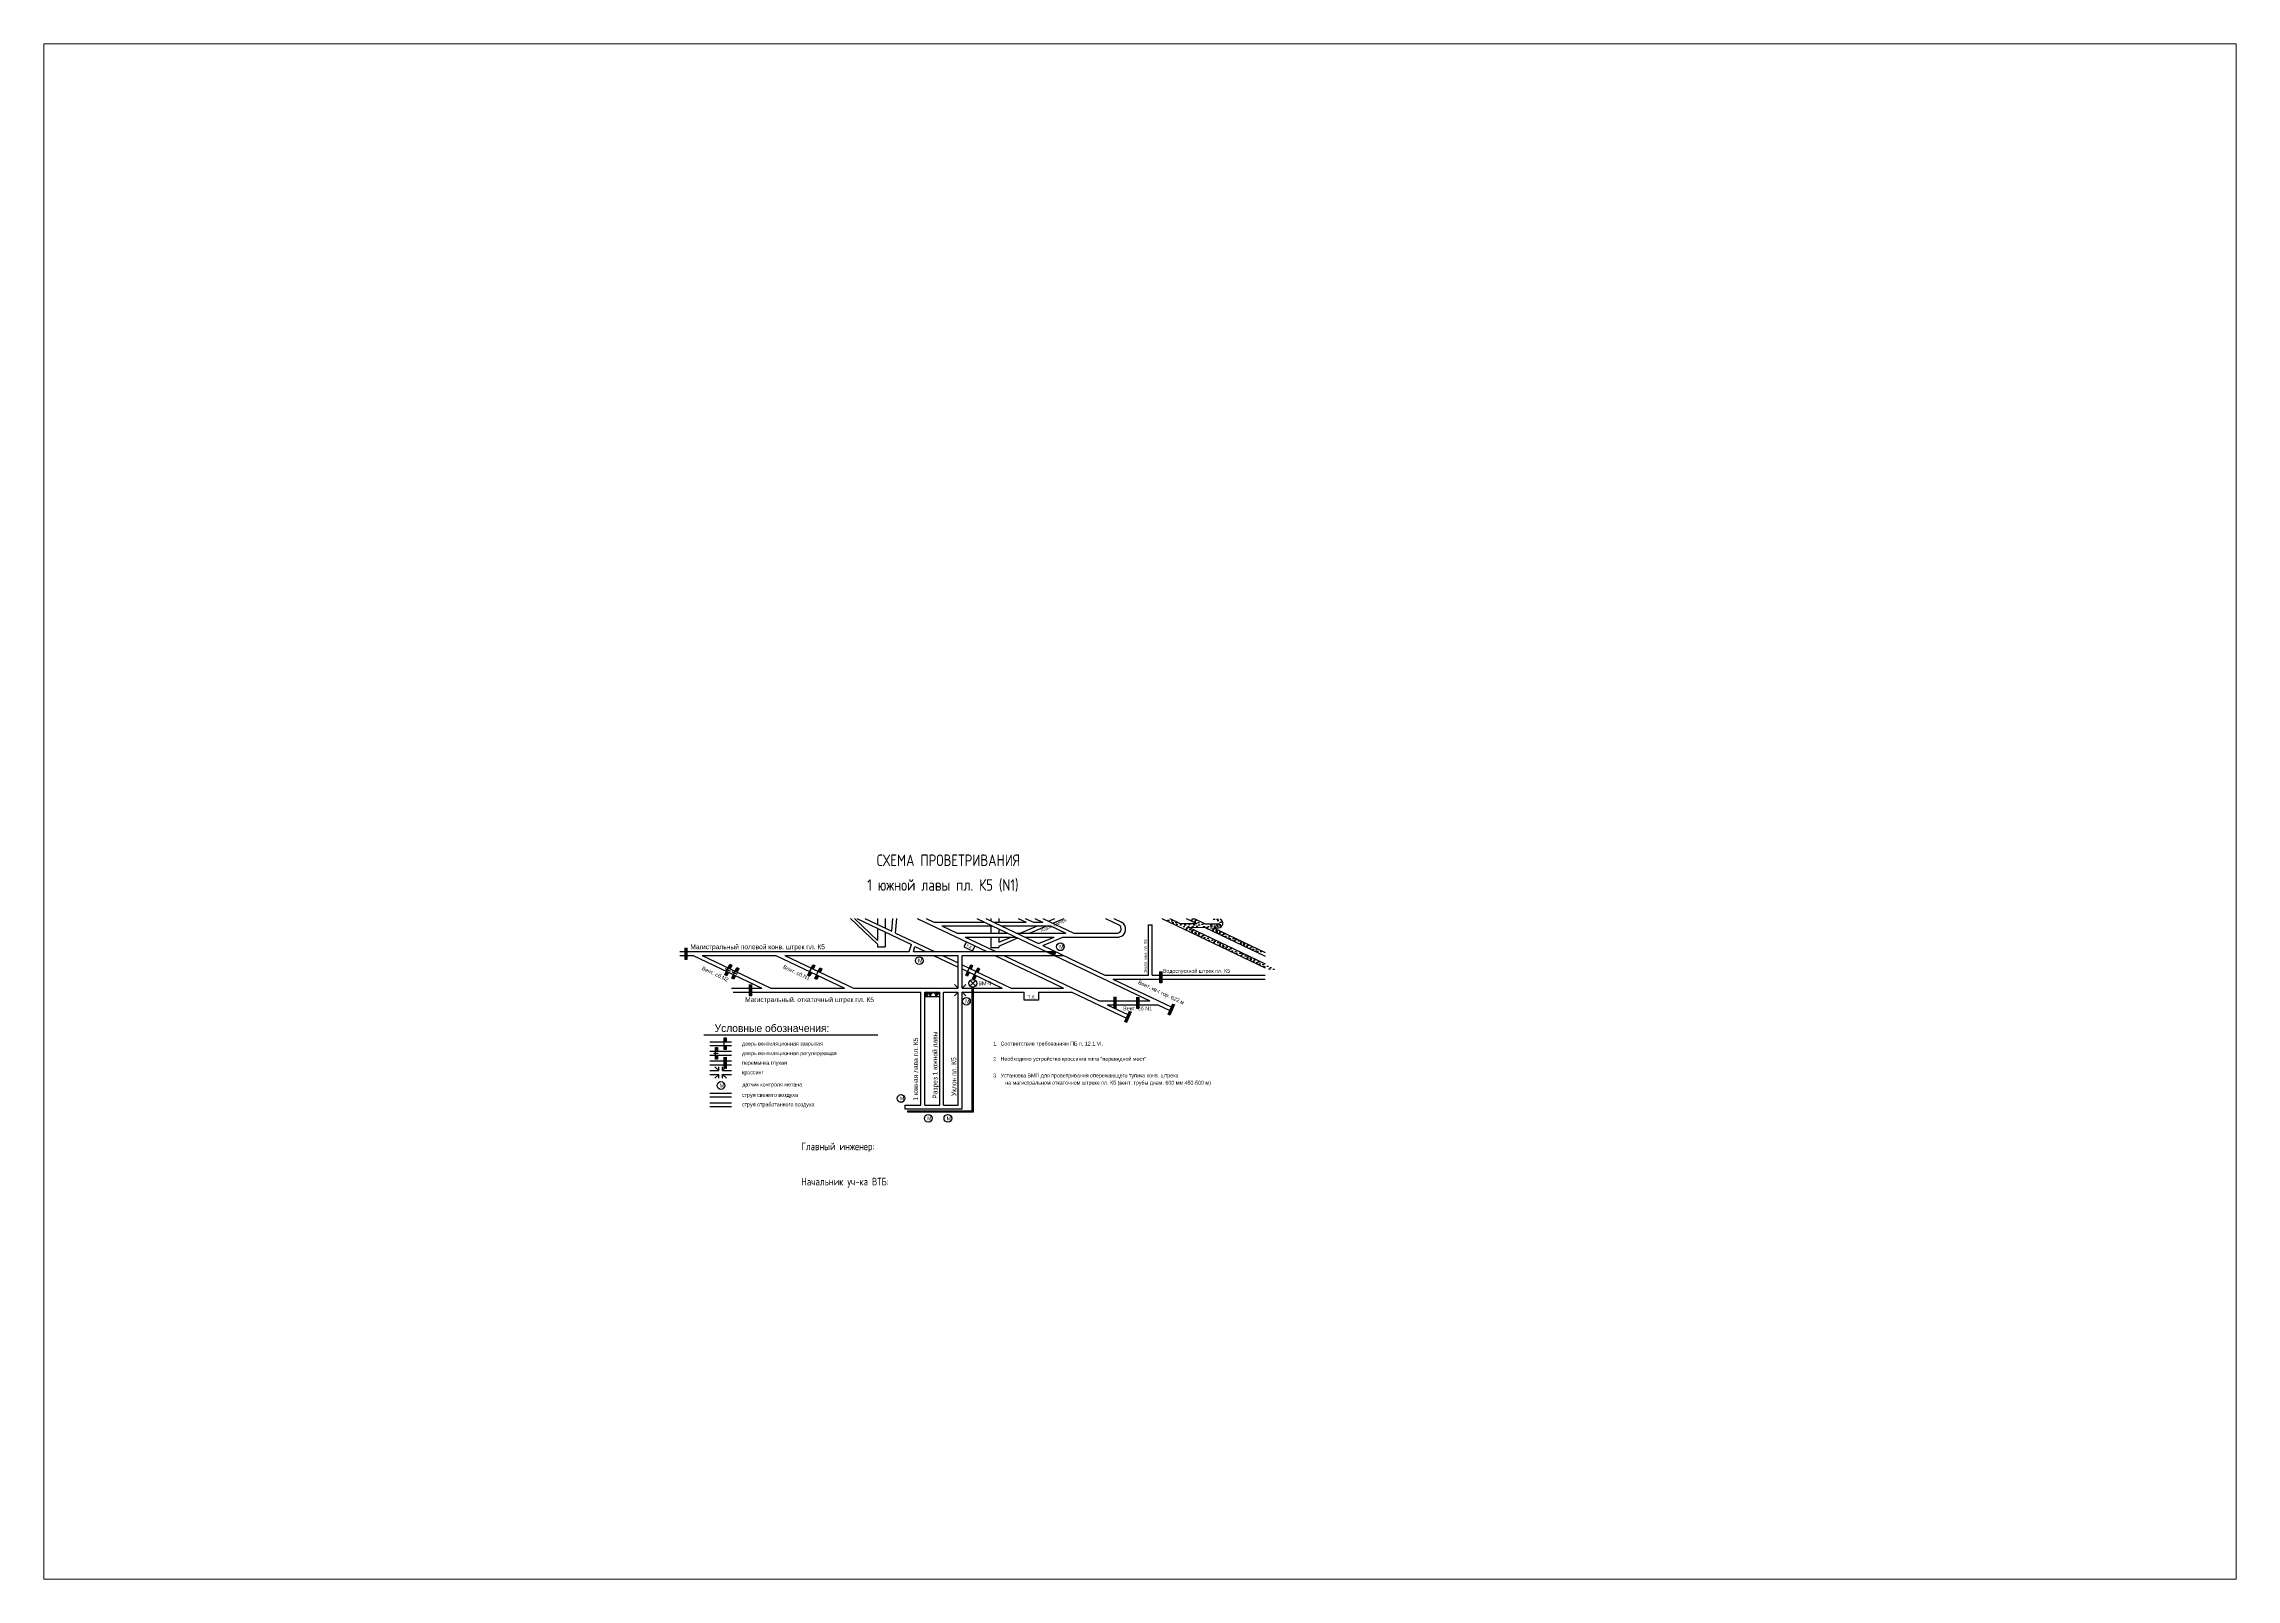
# Paper-space layout 'Layout2' of a CAD drawing. Header units: millimetres. Extents: x 29 to 262, y 20 to 183.
# The model-space entities are those that its viewports show. They can reach past a viewport. Long polylines and large blocks are cut down to what shows.
import ezdxf

# ---------------------------------------------------------------- set-up
doc = ezdxf.new("R2010")
doc.units = ezdxf.units.MM
doc.styles.add('ESKD', font='Eskdwin')

msp = doc.modelspace()

# ---------------------------------------------------------------- hatches: boundary and pattern name
h = msp.add_hatch(color=256)
h.paths.add_polyline_path([(-750.9, -200.6), (-750.9, -196.5), (-751, -196.5), (-751, -200.5), (-753, -200.5), (-753, -196.5), (-753.1, -196.5), (-753.1, -200.6)])
h.paths.add_polyline_path([(-751, -196.5), (-750.9, -196.5), (-750.9, -188.4), (-753.1, -188.4), (-753.1, -196.5), (-753, -196.5), (-753, -188.5), (-751, -188.5)])
h = msp.add_hatch(color=3)
h.paths.add_polyline_path([(-753, -200.5), (-751, -200.5), (-751, -196.5), (-753, -196.5)])
h.paths.add_polyline_path([(-751, -192.5), (-753, -192.5), (-753, -196.5), (-751, -196.5)])
h.paths.add_polyline_path([(-751, -192.5), (-751, -188.5), (-753, -188.5), (-753, -192.5)])
for points in [[(-367.6, -192.3), (-376.8, -192.3), (-368.5, -196.3)], [(-701.7, -214.5), (-701.7, -214.3), (-704, -213.3), (-704, -213.4)], [(-721.7, -298.1), (-722.8, -298.1), (-722.8, -298.3), (-721.7, -298.3)], [(-722.8, -298.1), (-722.8, -298.3), (-721.3, -298.3), (-721.3, -298.1)], [(-719, -298.1), (-721.6, -298.1), (-721.6, -298.3), (-719, -298.3)]]:
    msp.add_hatch(color=256).paths.add_polyline_path(points)
h = msp.add_hatch(color=256)
h.paths.add_polyline_path([(-706.1, -210.1), (-704.3, -206.4), (-706.3, -205.5), (-708.1, -209.2), (-708, -209.2), (-706.3, -205.6), (-704.5, -206.5), (-706.2, -210.1)])
h.paths.add_polyline_path([(-709.7, -212.8), (-708, -209.2), (-708.1, -209.2), (-709.8, -212.8)])
h.paths.add_polyline_path([(-709.6, -217.5), (-707.8, -213.8), (-707.9, -213.7), (-709.6, -217.3), (-711.4, -216.5), (-709.7, -212.8), (-709.8, -212.8), (-711.6, -216.5)])
h = msp.add_hatch(color=3)
h.paths.add_polyline_path([(-704.5, -206.5), (-706.3, -205.6), (-708, -209.2), (-706.2, -210.1)])
h.paths.add_polyline_path([(-711.4, -216.5), (-709.6, -217.3), (-707.9, -213.7), (-709.7, -212.8)])
h = msp.add_hatch(color=256)
h.paths.add_polyline_path([(-709.1, -211.2), (-709, -211), (-710.9, -210.1), (-711, -210.3)])
h.paths.add_polyline_path([(-706, -212.6), (-705.9, -212.5), (-708.9, -211.1), (-709, -211.2)])
h = msp.add_hatch(color=256)
h.paths.add_polyline_path([(-698.9, -213.6), (-697.1, -209.9), (-699.1, -208.9), (-700.9, -212.6), (-700.8, -212.7), (-699.1, -209.1), (-697.3, -209.9), (-699, -213.5)])
h.paths.add_polyline_path([(-702.5, -216.3), (-700.8, -212.7), (-700.9, -212.6), (-702.6, -216.2)])
h.paths.add_polyline_path([(-702.4, -220.9), (-700.6, -217.2), (-700.7, -217.2), (-702.4, -220.8), (-704.2, -219.9), (-702.5, -216.3), (-702.6, -216.2), (-704.4, -219.9)])
h = msp.add_hatch(color=3)
h.paths.add_polyline_path([(-697.3, -209.9), (-699.1, -209.1), (-700.8, -212.7), (-699, -213.5)])
h.paths.add_polyline_path([(-704.2, -219.9), (-702.4, -220.8), (-700.7, -217.2), (-702.5, -216.3)])
h = msp.add_hatch(color=256)
h.paths.add_polyline_path([(-702.1, -214.3), (-702, -214.2), (-704, -213.3), (-704, -213.4)])
h.paths.add_polyline_path([(-699, -215.7), (-699, -215.6), (-701.9, -214.2), (-702, -214.4)])
h = msp.add_hatch(color=256)
h.paths.add_polyline_path([(-683.9, -238.6), (-683.9, -234.5), (-684, -234.5), (-684, -238.5), (-686, -238.5), (-686, -234.5), (-686.1, -234.5), (-686.1, -238.6)])
h.paths.add_polyline_path([(-684, -234.5), (-683.9, -234.5), (-683.9, -226.4), (-686.1, -226.4), (-686.1, -234.5), (-686, -234.5), (-686, -226.5), (-684, -226.5)])
h = msp.add_hatch(color=3)
h.paths.add_polyline_path([(-686, -238.5), (-684, -238.5), (-684, -234.5), (-686, -234.5)])
h.paths.add_polyline_path([(-684, -230.5), (-686, -230.5), (-686, -234.5), (-684, -234.5)])
h.paths.add_polyline_path([(-684, -230.5), (-684, -226.5), (-686, -226.5), (-686, -230.5)])
h = msp.add_hatch(color=256)
h.paths.add_polyline_path([(-619.6, -210.5), (-617.9, -206.8), (-619.9, -205.9), (-621.6, -209.6), (-621.5, -209.6), (-619.8, -206), (-618, -206.9), (-619.7, -210.5)])
h.paths.add_polyline_path([(-623.3, -213.2), (-621.5, -209.6), (-621.6, -209.6), (-623.3, -213.2)])
h.paths.add_polyline_path([(-623.1, -217.8), (-621.4, -214.1), (-621.4, -214.1), (-623.2, -217.7), (-625, -216.8), (-623.3, -213.2), (-623.3, -213.2), (-625.1, -216.9)])
h = msp.add_hatch(color=3)
h.paths.add_polyline_path([(-618, -206.9), (-619.8, -206), (-621.5, -209.6), (-619.7, -210.5)])
h.paths.add_polyline_path([(-625, -216.8), (-623.2, -217.7), (-621.4, -214.1), (-623.3, -213.2)])
h = msp.add_hatch(color=256)
h.paths.add_polyline_path([(-612.4, -214), (-610.6, -210.3), (-612.6, -209.3), (-614.4, -213), (-614.3, -213.1), (-612.6, -209.4), (-610.8, -210.3), (-612.5, -213.9)])
h.paths.add_polyline_path([(-616, -216.7), (-614.3, -213.1), (-614.4, -213), (-616.1, -216.6)])
h.paths.add_polyline_path([(-615.9, -221.3), (-614.1, -217.6), (-614.2, -217.5), (-615.9, -221.1), (-617.8, -220.3), (-616, -216.7), (-616.1, -216.6), (-617.9, -220.3)])
h = msp.add_hatch(color=3)
h.paths.add_polyline_path([(-610.8, -210.3), (-612.6, -209.4), (-614.3, -213.1), (-612.5, -213.9)])
h.paths.add_polyline_path([(-617.8, -220.3), (-615.9, -221.1), (-614.2, -217.5), (-616, -216.7)])
h = msp.add_hatch(color=256)
h.paths.add_polyline_path([(-455.4, -210.5), (-453.7, -206.8), (-455.6, -205.9), (-457.4, -209.6), (-457.3, -209.6), (-455.6, -206), (-453.8, -206.9), (-455.5, -210.5)])
h.paths.add_polyline_path([(-459, -213.2), (-457.3, -209.6), (-457.4, -209.6), (-459.1, -213.2)])
h.paths.add_polyline_path([(-458.9, -217.8), (-457.2, -214.1), (-457.2, -214.1), (-459, -217.7), (-460.8, -216.8), (-459, -213.2), (-459.1, -213.2), (-460.9, -216.9)])
h = msp.add_hatch(color=3)
h.paths.add_polyline_path([(-453.8, -206.9), (-455.6, -206), (-457.3, -209.6), (-455.5, -210.5)])
h.paths.add_polyline_path([(-460.8, -216.8), (-459, -217.7), (-457.2, -214.1), (-459, -213.2)])
h = msp.add_hatch(color=256)
h.paths.add_polyline_path([(-448.2, -214), (-446.4, -210.3), (-448.4, -209.3), (-450.2, -213), (-450.1, -213.1), (-448.4, -209.4), (-446.6, -210.3), (-448.3, -213.9)])
h.paths.add_polyline_path([(-451.8, -216.7), (-450.1, -213.1), (-450.2, -213), (-451.9, -216.6)])
h.paths.add_polyline_path([(-451.7, -221.3), (-449.9, -217.6), (-450, -217.5), (-451.7, -221.1), (-453.5, -220.3), (-451.8, -216.7), (-451.9, -216.6), (-453.7, -220.3)])
h = msp.add_hatch(color=3)
h.paths.add_polyline_path([(-446.6, -210.3), (-448.4, -209.4), (-450.1, -213.1), (-448.3, -213.9)])
h.paths.add_polyline_path([(-453.5, -220.3), (-451.7, -221.1), (-450, -217.5), (-451.8, -216.7)])
h = msp.add_hatch(color=256)
h.paths.add_polyline_path([(-256.8, -225), (-256.8, -220.9), (-256.9, -220.9), (-256.9, -224.9), (-258.9, -224.9), (-258.9, -220.9), (-259, -220.9), (-259, -225)])
h.paths.add_polyline_path([(-256.9, -220.9), (-256.8, -220.9), (-256.8, -212.8), (-259, -212.8), (-259, -220.9), (-258.9, -220.9), (-258.9, -212.9), (-256.9, -212.9)])
h = msp.add_hatch(color=3)
h.paths.add_polyline_path([(-258.9, -224.9), (-256.9, -224.9), (-256.9, -220.9), (-258.9, -220.9)])
h.paths.add_polyline_path([(-256.9, -216.9), (-258.9, -216.9), (-258.9, -220.9), (-256.9, -220.9)])
h.paths.add_polyline_path([(-256.9, -216.9), (-256.9, -212.9), (-258.9, -212.9), (-258.9, -216.9)])
h = msp.add_hatch()
h.set_pattern_fill('GRAVEL', color=256, scale=0.4, style=0)
h.set_pattern_definition([(228.0128, (7.3152, 10.16), (-81.2800691, -91.4401124), [1.36688, -135.322]), (184.9697, (6.4008, 9.144), (121.92019722, 10.1599283), [2.34562, -232.216]), (132.5104, (4.064, 8.9408), (101.5999261, -111.7601092), [1.65393, -163.7388]), (267.2737, (0.1016, 6.4008), (10.1599559, 203.1999346), [2.13602, -211.4656]), (292.8337, (0, 4.2672), (-50.80014422, 121.9200693), [2.09454, -207.3592]), (357.2737, (0.8128, 2.3368), (-203.1999346, 10.1599559), [2.13602, -211.4656]), (37.6942, (2.9464, 2.2352), (-132.08008344, -101.59990943), [2.82478, -279.6524]), (72.2553, (5.1816, 3.9624), (71.12014226, 223.52006482), [2.66688, -264.0212]), (121.4296, (5.9944, 6.5024), (-81.28002094, 132.07984464), [2.14325, -212.182]), (175.2364, (4.8768, 8.3312), (111.7599122, -10.1599047), [2.44685, -119.8956]), (222.3974, (2.4384, 8.5344), (-121.92000367, -111.7598546), [3.16431, -313.2672]), (138.8141, (10.16, 6.2992), (-71.1199547, 60.9599062), [1.08002, -106.9224]), (171.4692, (9.3472, 7.0104), (132.0797984, -20.3200512), [2.05473, -203.4184]), (225, (7.315, 7.315), (-2e-15, -10.15999), [1.43684, -12.93156]), (203.1986, (6.604, 8.5344), (50.8001713, 20.320089), [0.77376, -76.6024]), (291.8014, (5.8928, 8.2296), (-10.160007, 30.4800196), [1.09426, -53.6192]), (30.9638, (6.2992, 7.2136), (30.479968, 20.320016), [1.77728, -57.4652]), (161.5651, (7.8232, 8.128), (20.32001, -10.159985), [1.28515, -30.8436]), (16.3895, (0, 8.2296), (101.60005606, 30.4799366), [1.80035, -178.2352]), (70.3462, (1.7272, 8.7376), (-40.63988675, -111.75984195), [1.5104, -149.5288]), (293.1986, (7.8232, 10.16), (-20.320089, 50.8001713), [1.54752, -75.8288]), (343.6105, (8.4328, 8.7376), (-101.60005606, 30.4799366), [1.80035, -178.2352]), (339.444, (0, 1.9304), (-50.800063, 20.3199753), [1.73614, -85.0708]), (294.7751, (1.6256, 1.3208), (-50.7998816, 111.7599481), [1.45469, -144.0144]), (66.8014, (7.9248, 0), (20.320089, 50.8001713), [1.54752, -75.8288]), (17.354, (8.5344, 1.4224), (-132.0800071, -40.6399387), [1.70313, -168.6096]), (69.444, (2.9464, 0), (-20.3199753, -50.800063), [0.86807, -85.9392]), (101.3099, (7.3152, 0), (-10.15995, 40.63987), [0.51806, -51.288]), (165.9638, (7.2136, 0.508), (30.480021, -10.159982), [2.09454, -39.7962]), (186.009, (5.1816, 1.016), (101.5998502, 10.15997627), [1.94107, -192.1656]), (303.6901, (6.2992, 6.2992), (-10.160003, 20.31998), [1.4653, -35.16712]), (353.1572, (7.112, 5.08), (172.72007143, -20.320091), [2.55823, -253.264]), (60.9454, (9.652, 4.7752), (-40.6399055, -71.1198304), [1.04603, -103.5576]), (90, (10.16, 5.69), (-10.16, 10.16), [0.6096, -9.5504]), (120.2564, (4.9784, 1.3208), (40.6399139, -71.1199641), [1.41147, -139.7356]), (48.0128, (4.2672, 2.54), (81.2800691, 91.4401124), [2.73377, -133.9552]), (0, (6.096, 4.572), (10.16, 10.16), [2.6416, -7.5184]), (325.3048, (8.7376, 4.572), (-101.599824, 71.12000676), [1.60644, -159.0372]), (254.0546, (10.0584, 3.6576), (-10.160026, -40.6400968), [1.47932, -72.4868]), (207.646, (9.652, 2.2352), (-193.0399322, -101.6000639), [2.40858, -238.45]), (175.4261, (7.5184, 1.1176), (-132.08003042, 10.15995084), [2.54812, -252.2632]), (175.4261, (7.5184, 1.1176), (-132.08003042, 10.15995084), [2.54812, -252.2632])])
h.paths.add_polyline_path([(-487.9, -234.4), (-503.6, -234.4), (-503.6, -239.1), (-487.9, -239.1)])
h = msp.add_hatch(color=256)
h.paths.add_polyline_path([(-304.4, -251.6), (-304.4, -247.5), (-304.5, -247.5), (-304.5, -251.5), (-306.5, -251.5), (-306.5, -247.5), (-306.6, -247.5), (-306.6, -251.6)])
h.paths.add_polyline_path([(-304.5, -247.5), (-304.4, -247.5), (-304.4, -239.4), (-306.6, -239.4), (-306.6, -247.5), (-306.5, -247.5), (-306.5, -239.5), (-304.5, -239.5)])
h = msp.add_hatch(color=3)
h.paths.add_polyline_path([(-306.5, -251.5), (-304.5, -251.5), (-304.5, -247.5), (-306.5, -247.5)])
h.paths.add_polyline_path([(-304.5, -243.5), (-306.5, -243.5), (-306.5, -247.5), (-304.5, -247.5)])
h.paths.add_polyline_path([(-304.5, -243.5), (-304.5, -239.5), (-306.5, -239.5), (-306.5, -243.5)])
h = msp.add_hatch(color=256)
h.paths.add_polyline_path([(-280.7, -251.7), (-280.7, -247.6), (-280.8, -247.6), (-280.8, -251.6), (-282.8, -251.6), (-282.8, -247.6), (-282.9, -247.6), (-282.9, -251.7)])
h.paths.add_polyline_path([(-280.8, -247.6), (-280.7, -247.6), (-280.7, -239.5), (-282.9, -239.5), (-282.9, -247.6), (-282.8, -247.6), (-282.8, -239.6), (-280.8, -239.6)])
h = msp.add_hatch(color=3)
h.paths.add_polyline_path([(-282.8, -251.6), (-280.8, -251.6), (-280.8, -247.6), (-282.8, -247.6)])
h.paths.add_polyline_path([(-280.8, -243.6), (-282.8, -243.6), (-282.8, -247.6), (-280.8, -247.6)])
h.paths.add_polyline_path([(-280.8, -243.6), (-280.8, -239.6), (-282.8, -239.6), (-282.8, -243.6)])
h = msp.add_hatch(color=256)
h.paths.add_polyline_path([(-248.4, -258.4), (-246.7, -254.7), (-246.8, -254.6), (-248.4, -258.3), (-250.2, -257.5), (-248.6, -253.8), (-248.7, -253.8), (-250.4, -257.5)])
h.paths.add_polyline_path([(-246.8, -254.6), (-246.7, -254.7), (-243.4, -247.3), (-245.4, -246.4), (-248.7, -253.8), (-248.6, -253.8), (-245.4, -246.5), (-243.5, -247.3)])
h = msp.add_hatch(color=3)
h.paths.add_polyline_path([(-250.2, -257.5), (-248.4, -258.3), (-246.8, -254.6), (-248.6, -253.8)])
h.paths.add_polyline_path([(-245.2, -251), (-247, -250.2), (-248.6, -253.8), (-246.8, -254.6)])
h.paths.add_polyline_path([(-245.2, -251), (-243.5, -247.3), (-245.4, -246.5), (-247, -250.2)])
h = msp.add_hatch(color=256)
h.paths.add_polyline_path([(-293.4, -266.1), (-291.8, -262.4), (-291.8, -262.4), (-293.5, -266), (-295.3, -265.2), (-293.7, -261.5), (-293.8, -261.5), (-295.4, -265.3)])
h.paths.add_polyline_path([(-291.8, -262.4), (-291.8, -262.4), (-288.5, -255), (-290.5, -254.1), (-293.8, -261.5), (-293.7, -261.5), (-290.4, -254.2), (-288.6, -255.1)])
h = msp.add_hatch(color=3)
h.paths.add_polyline_path([(-295.3, -265.2), (-293.5, -266), (-291.8, -262.4), (-293.7, -261.5)])
h.paths.add_polyline_path([(-290.2, -258.7), (-292, -257.9), (-293.7, -261.5), (-291.8, -262.4)])
h.paths.add_polyline_path([(-290.2, -258.7), (-288.6, -255.1), (-290.4, -254.2), (-292, -257.9)])
h = msp.add_hatch(color=256)
h.paths.add_polyline_path([(-719.1, -296.1), (-719.1, -292), (-721.3, -292), (-721.3, -296.1), (-721.2, -296.1), (-721.2, -292.1), (-719.2, -292.1), (-719.2, -296.1)])
h.paths.add_polyline_path([(-721.2, -300.1), (-721.2, -296.1), (-721.3, -296.1), (-721.3, -300.1)])
h.paths.add_polyline_path([(-719.1, -304.2), (-719.1, -300.1), (-719.2, -300.1), (-719.2, -304.1), (-721.2, -304.1), (-721.2, -300.1), (-721.3, -300.1), (-721.3, -304.2)])
h = msp.add_hatch(color=3)
h.paths.add_polyline_path([(-719.2, -292.1), (-721.2, -292.1), (-721.2, -296.1), (-719.2, -296.1)])
h.paths.add_polyline_path([(-721.2, -304.1), (-719.2, -304.1), (-719.2, -300.1), (-721.2, -300.1)])
h = msp.add_hatch(color=256)
h.paths.add_polyline_path([(-710.1, -286.1), (-710.1, -282), (-712.3, -282), (-712.3, -286.1), (-712.2, -286.1), (-712.2, -282.1), (-710.2, -282.1), (-710.2, -286.1)])
h.paths.add_polyline_path([(-712.2, -290.1), (-712.2, -286.1), (-712.3, -286.1), (-712.3, -290.1)])
h.paths.add_polyline_path([(-710.1, -294.2), (-710.1, -290.1), (-710.2, -290.1), (-710.2, -294.1), (-712.2, -294.1), (-712.2, -290.1), (-712.3, -290.1), (-712.3, -294.2)])
h = msp.add_hatch(color=3)
h.paths.add_polyline_path([(-710.2, -282.1), (-712.2, -282.1), (-712.2, -286.1), (-710.2, -286.1)])
h.paths.add_polyline_path([(-712.2, -294.1), (-710.2, -294.1), (-710.2, -290.1), (-712.2, -290.1)])
h = msp.add_hatch(color=256)
h.paths.add_polyline_path([(-710.1, -314.2), (-710.1, -310.1), (-710.2, -310.1), (-710.2, -314.1), (-712.2, -314.1), (-712.2, -310.1), (-712.3, -310.1), (-712.3, -314.2)])
h.paths.add_polyline_path([(-710.2, -310.1), (-710.1, -310.1), (-710.1, -302), (-712.3, -302), (-712.3, -310.1), (-712.2, -310.1), (-712.2, -302.1), (-710.2, -302.1)])
h = msp.add_hatch(color=3)
h.paths.add_polyline_path([(-712.2, -314.1), (-710.2, -314.1), (-710.2, -310.1), (-712.2, -310.1)])
h.paths.add_polyline_path([(-710.2, -306.1), (-712.2, -306.1), (-712.2, -310.1), (-710.2, -310.1)])
h.paths.add_polyline_path([(-710.2, -306.1), (-710.2, -302.1), (-712.2, -302.1), (-712.2, -306.1)])

# ---------------------------------------------------------------- linework, layer by layer
for p, q in [((-552.6, -184.7), (-580.8, -157.7)), ((-552.6, -180.9), (-576.8, -157.7)), ((-574.2, -157.7), (-517.2, -184.9)), ((-565.8, -157.7), (-537.8, -171.1)), ((-552.6, -157.7), (-552.6, -164.1)), ((-552.6, -157.7), (-552.6, -164.1)), ((-544.6, -157.7), (-544.6, -167.9)), ((-537.8, -171.1), (-536.7, -157.7)), ((-533.9, -173), (-532.7, -157.7)), ((-511.3, -157.7), (-438.8, -192.3)), ((-502, -157.7), (-499.2, -159.1)), ((-499.2, -159.1), (-493.6, -161.7)), ((-449.3, -157.7), (-433.2, -165.4)), ((-440, -157.7), (-423.9, -165.4)), ((-434.6, -157.7), (-434.6, -160.3)), ((-426.6, -157.7), (-426.6, -161.7)), ((-406.4, -157.7), (-397.9, -161.7)), ((-398.9, -157.7), (-390.5, -161.7)), ((-388.9, -157.7), (-386.1, -159.1)), ((-386.1, -159.1), (-380.5, -161.7)), ((-380.5, -157.7), (-348.3, -173.1)), ((-374.6, -160.5), (-368, -157.7)), ((-370.1, -162.7), (-358.4, -157.7)), ((-315.3, -157.7), (-300.8, -164.7)), ((-306.9, -157.7), (-298.7, -161.7)), ((-256.8, -157.7), (-149.1, -209.1)), ((-250.8, -159.4), (-248.9, -159.4)), ((-248.4, -157.7), (-237.6, -162.9)), ((-231.6, -157.7), (-220.3, -163.1)), ((-226.8, -159.4), (-224.9, -159.4)), ((-225.4, -158.3), (-223.5, -158.3)), ((-223.2, -157.7), (-211.6, -163.3)), ((-222.6, -159.4), (-220.7, -159.4)), ((-203.2, -158.4), (-201.3, -158.4)), ((-199.8, -158.6), (-197.8, -158.6)), ((-552.6, -168.1), (-552.6, -180.9)), ((-544.6, -171.9), (-544.6, -187.3)), ((-533.9, -173), (-493.4, -192.3)), ((-493.6, -161.7), (-460.9, -161.7)), ((-485.9, -165.4), (-439.3, -165.4)), ((-485.9, -165.4), (-469.9, -173.1)), ((-469.9, -173.1), (-417.2, -173.1)), ((-460.2, -182.1), (-462.7, -187.3)), ((-461.5, -177.1), (-408.8, -177.1)), ((-461.5, -177.1), (-429.6, -192.3)), ((-460.9, -161.7), (-440.9, -161.7)), ((-441.9, -161.7), (-440.9, -161.7)), ((-441.9, -165.4), (-433.2, -165.4)), ((-434.6, -165.4), (-434.6, -173.1)), ((-434.6, -177.1), (-434.6, -188)), ((-433.2, -165.4), (-368.5, -196.3)), ((-431.6, -161.7), (-397.9, -161.7)), ((-426.6, -168.6), (-426.6, -173.1)), ((-426.6, -177.1), (-426.6, -182.6)), ((-426.6, -182.6), (-413.6, -177.1)), ((-426.6, -186.6), (-406.5, -178.1)), ((-423.9, -165.4), (-390.5, -181.4)), ((-423.9, -165.4), (-372.8, -165.4)), ((-407.9, -173.1), (-356.7, -173.1)), ((-404.2, -173.1), (-386.1, -165.4)), ((-399.5, -177.1), (-390.5, -177.1)), ((-394.6, -173.1), (-376.6, -165.4)), ((-390.5, -161.7), (-380.5, -161.7)), ((-390.5, -177.1), (-369, -177.1)), ((-390.5, -181.4), (-385.1, -183.9)), ((-385.1, -183.9), (-369, -177.1)), ((-380.8, -186), (-359.8, -177.1)), ((-379.4, -173.1), (-379.4, -173.1)), ((-372.8, -165.4), (-356.7, -173.1)), ((-359.8, -177.1), (-301.3, -177.1)), ((-348.3, -173.1), (-302.5, -173.1)), ((-270.7, -216.9), (-270.7, -164.5)), ((-270.7, -164.5), (-266.7, -164.5)), ((-266.7, -216.9), (-266.7, -164.5)), ((-247.2, -160.3), (-245.2, -160.3)), ((-246.2, -162), (-244.3, -162)), ((-242.9, -162), (-241, -162)), ((-242, -163.7), (-240, -163.7)), ((-238.2, -164.3), (-236.2, -164.3)), ((-237.6, -162.9), (-220.3, -163.1)), ((-234.7, -166.3), (-232.8, -166.3)), ((-233.6, -164.4), (-231.6, -164.4)), ((-232.4, -168.9), (-230.5, -168.9)), ((-231.3, -167.7), (-229.3, -167.7)), ((-230.2, -166.1), (-228.3, -166.1)), ((-229.2, -164.1), (-227.3, -164.1)), ((-229, -167), (-211.6, -167.3)), ((-229, -167), (-149.1, -205.1)), ((-228.2, -169.2), (-226.2, -169.2)), ((-226.3, -171.7), (-224.4, -171.7)), ((-225.8, -170.3), (-223.8, -170.3)), ((-225.7, -166.1), (-223.8, -166.1)), ((-224.1, -164.4), (-222.1, -164.4)), ((-223.2, -160.9), (-221.3, -160.9)), ((-222.9, -171.9), (-220.9, -171.9)), ((-222.5, -173.2), (-220.5, -173.2)), ((-221.2, -165.9), (-219.2, -165.9)), ((-219.6, -174.8), (-217.7, -174.8)), ((-219.5, -161.9), (-217.5, -161.9)), ((-218.9, -164.5), (-216.9, -164.5)), ((-218.9, -173.6), (-217, -173.6)), ((-216.2, -176.2), (-214.3, -176.2)), ((-215.5, -163.8), (-213.5, -163.8)), ((-214.7, -175.4), (-212.8, -175.4)), ((-213.6, -166.1), (-211.7, -166.1)), ((-213.2, -177.7), (-211.3, -177.7)), ((-211.6, -163.3), (-197.7, -163.5)), ((-211.6, -167.3), (-149.1, -197.1)), ((-210.5, -167.3), (-208.6, -167.3)), ((-209.7, -178.4), (-207.8, -178.4)), ((-209.4, -166.1), (-207.4, -166.1)), ((-208.7, -180.3), (-206.8, -180.3)), ((-206.4, -164.5), (-204.5, -164.5)), ((-206.2, -167.6), (-204.3, -167.6)), ((-206, -165.8), (-204.1, -165.8)), ((-205.1, -180.3), (-203.2, -180.3)), ((-204.4, -170.1), (-202.5, -170.1)), ((-203.9, -168.7), (-201.9, -168.7)), ((-202.9, -167.4), (-197.8, -167.5)), ((-202.9, -167.4), (-149.1, -193.1)), ((-202.8, -165.5), (-200.8, -165.5)), ((-202.4, -166.9), (-200.4, -166.9)), ((-202.4, -181.4), (-200.5, -181.4)), ((-201, -170.3), (-199, -170.3)), ((-200.5, -171.6), (-198.6, -171.6)), ((-200.1, -164.4), (-198.2, -164.4)), ((-199.7, -165.8), (-197.8, -165.8)), ((-199.3, -160), (-197.4, -160)), ((-197.7, -173.2), (-195.8, -173.2)), ((-197.2, -163.9), (-195.3, -163.9)), ((-197, -172), (-195, -172)), ((-196.8, -165.3), (-194.9, -165.3)), ((-196.5, -161.5), (-194.6, -161.5)), ((-194.3, -174.6), (-192.4, -174.6)), ((-192.8, -173.8), (-190.9, -173.8)), ((-191.3, -176.1), (-189.4, -176.1)), ((-187.8, -176.8), (-185.9, -176.8)), ((-186.8, -178.7), (-184.8, -178.7)), ((-183.2, -178.7), (-181.3, -178.7)), ((-181.9, -180.9), (-180, -180.9)), ((-180.8, -179.8), (-178.8, -179.8)), ((-177.7, -181.2), (-175.7, -181.2)), ((-175.3, -182.3), (-173.3, -182.3)), ((-758.5, -192.3), (-683.8, -192.3)), ((-758.5, -196.3), (-744.4, -196.3)), ((-744.4, -196.3), (-673, -230.4)), ((-735.1, -196.3), (-663.7, -230.4)), ((-735.1, -196.3), (-705.7, -196.3)), ((-713.9, -192.3), (-519.6, -192.3)), ((-713.9, -196.3), (-658.5, -196.3)), ((-696.4, -196.3), (-658.5, -196.3)), ((-679.6, -192.3), (-531.8, -192.3)), ((-658.5, -196.3), (-587, -230.4)), ((-649.2, -196.3), (-577.7, -230.4)), ((-649.2, -196.3), (-523.4, -196.3)), ((-649.2, -196.3), (-580.2, -196.3)), ((-570.9, -196.3), (-541.5, -196.3)), ((-552.6, -184.7), (-552.6, -187.3)), ((-552.6, -187.3), (-544.6, -187.3)), ((-532.2, -196.3), (-468.7, -196.3)), ((-519.6, -192.3), (-517.2, -184.9)), ((-515.4, -192.3), (-513.7, -187)), ((-515.4, -192.3), (-367.6, -192.3)), ((-513.7, -187), (-502.7, -192.3)), ((-494.3, -196.3), (-468.7, -208.5)), ((-485, -196.3), (-468.7, -204.1)), ((-468.7, -230.4), (-468.7, -196.3)), ((-464.7, -230.4), (-464.7, -196.3)), ((-464.7, -196.3), (-359.2, -196.3)), ((-462.7, -187.3), (-453.7, -191.6)), ((-453.7, -191.6), (-451.2, -186.4)), ((-434.6, -188), (-434.6, -188)), ((-434.6, -188), (-426.6, -188)), ((-430.5, -196.3), (-379.9, -220.4)), ((-426.6, -186.6), (-426.6, -188)), ((-421.2, -196.3), (-343.9, -233.1)), ((-380.8, -186), (-343.8, -203.6)), ((-367.6, -192.3), (-368.5, -196.3)), ((-368.5, -196.3), (-291.7, -232.9)), ((-343.7, -203.7), (-316.1, -216.9)), ((-203.5, -182.6), (-201.6, -182.6)), ((-199.3, -182.9), (-197.4, -182.9)), ((-197.4, -185.4), (-195.5, -185.4)), ((-196.9, -184), (-195, -184)), ((-194, -185.6), (-192.1, -185.6)), ((-193.6, -186.9), (-191.7, -186.9)), ((-190.8, -188.5), (-188.8, -188.5)), ((-190, -187.3), (-188.1, -187.3)), ((-187.4, -189.9), (-185.4, -189.9)), ((-185.8, -189.1), (-183.9, -189.1)), ((-184.3, -191.4), (-182.4, -191.4)), ((-180.8, -192.1), (-178.9, -192.1)), ((-179.8, -194), (-177.9, -194)), ((-176.2, -193.9), (-174.3, -193.9)), ((-175.8, -183.7), (-173.9, -183.7)), ((-174.9, -196.2), (-173, -196.2)), ((-173.8, -195.1), (-171.8, -195.1)), ((-172.4, -183.9), (-170.4, -183.9)), ((-172, -185.3), (-170, -185.3)), ((-170.7, -196.6), (-168.7, -196.6)), ((-169.1, -186.8), (-167.2, -186.8)), ((-168.8, -199), (-166.9, -199)), ((-168.4, -185.6), (-166.4, -185.6)), ((-168.3, -197.7), (-166.3, -197.7)), ((-165.7, -188.2), (-163.8, -188.2)), ((-165.4, -199.2), (-163.4, -199.2)), ((-165, -200.6), (-163, -200.6)), ((-164.2, -187.4), (-162.3, -187.4)), ((-162.7, -189.7), (-160.8, -189.7)), ((-162.1, -202.2), (-160.2, -202.2)), ((-161.4, -200.9), (-159.4, -200.9)), ((-159.2, -190.4), (-157.3, -190.4)), ((-158.7, -203.6), (-156.8, -203.6)), ((-158.2, -192.3), (-156.2, -192.3)), ((-157.2, -202.8), (-155.3, -202.8)), ((-155.7, -205.1), (-153.8, -205.1)), ((-154.6, -192.3), (-152.7, -192.3)), ((-464.7, -206), (-413.5, -230.4)), ((-464.7, -210.4), (-422.8, -230.4)), ((-456.3, -222.4), (-450.7, -228.1)), ((-450.7, -222.4), (-456.2, -228.1)), ((-380.1, -220.3), (-359, -230.4)), ((-316.1, -216.9), (-270.7, -216.9)), ((-307.7, -220.9), (-149.1, -220.9)), ((-307.7, -220.9), (-246.9, -249.9)), ((-266.7, -216.9), (-149.1, -216.9)), ((-152.2, -205.8), (-150.3, -205.8)), ((-151.2, -207.7), (-149.2, -207.7)), ((-147.6, -207.6), (-145.7, -207.6)), ((-145.6, -210.1), (-143.7, -210.1)), ((-144.5, -209), (-142.5, -209)), ((-141.3, -210.5), (-139.4, -210.5)), ((-704.8, -230.4), (-673, -230.4)), ((-703.1, -234.4), (-568.3, -234.4)), ((-663.7, -230.4), (-587, -230.4)), ((-577.7, -230.4), (-522.7, -230.4)), ((-568.4, -234.4), (-507.6, -234.4)), ((-522.7, -230.4), (-468.7, -230.4)), ((-507.6, -352.1), (-507.6, -234.4)), ((-503.6, -352), (-503.6, -234.4)), ((-503.6, -234.4), (-487.9, -234.4)), ((-503.6, -239.1), (-487.9, -239.1)), ((-487.9, -352), (-487.9, -234.4)), ((-483.9, -352.1), (-483.9, -234.4)), ((-483.9, -234.4), (-468.7, -234.4)), ((-468.7, -352.1), (-468.7, -234.4)), ((-464.7, -230.4), (-422.8, -230.4)), ((-464.7, -356.1), (-464.7, -234.4)), ((-464.7, -234.4), (-407.1, -234.4)), ((-454.2, -358), (-454.2, -229.2)), ((-452.9, -359.2), (-452.9, -229.2)), ((-413.5, -230.4), (-359, -230.4)), ((-408.6, -234.4), (-400.2, -234.4)), ((-400.2, -243), (-400.2, -234.4)), ((-385.3, -243), (-400.2, -243)), ((-385.3, -234.4), (-385.3, -243)), ((-385.3, -234.4), (-350.6, -234.4)), ((-350.6, -234.4), (-293.7, -261.5)), ((-344.6, -232.8), (-322, -243.6)), ((-322, -243.6), (-269.3, -243.6)), ((-313.6, -247.6), (-260.9, -247.6)), ((-313.6, -247.6), (-292, -257.9)), ((-291.9, -232.8), (-269.3, -243.6)), ((-260.9, -247.6), (-248.5, -253.5)), ((-733.3, -279.1), (-552.5, -279.1)), ((-727.2, -286.1), (-704.6, -286.1)), ((-727.2, -290.1), (-704.6, -290.1)), ((-727.2, -296.1), (-704.6, -296.1)), ((-727.2, -300.1), (-704.6, -300.1)), ((-727.2, -306.1), (-704.6, -306.1)), ((-727.2, -310.1), (-704.6, -310.1)), ((-727.2, -316.1), (-717.9, -316.1)), ((-717.9, -316.1), (-717.9, -312.1)), ((-713.9, -316.1), (-713.9, -312.1)), ((-713.9, -316.1), (-704.6, -316.1)), ((-727.2, -320.1), (-717.9, -320.1)), ((-727.2, -339.6), (-704.6, -339.6)), ((-717.9, -324.1), (-717.9, -320.1)), ((-713.9, -324.1), (-713.9, -320.1)), ((-713.9, -320.1), (-704.6, -320.1)), ((-727.2, -343.6), (-704.6, -343.6)), ((-727.2, -349.6), (-704.6, -349.6)), ((-727.2, -353.6), (-704.6, -353.6)), ((-524.1, -352.1), (-507.6, -352.1)), ((-524.1, -352.1), (-524.1, -356.1)), ((-524.1, -356.1), (-464.7, -356.1)), ((-521.5, -358), (-454.2, -358)), ((-521.5, -358), (-521.5, -359.2)), ((-521.5, -359.2), (-452.9, -359.2)), ((-503.6, -352), (-487.9, -352)), ((-483.9, -352.1), (-468.7, -352.1))]:
    msp.add_line(p, q)
at = {"lineweight": 30}
for p, q in [((-468.7, -230.4), (-472.7, -226.4)), ((-460.7, -226.4), (-464.7, -230.4)), ((-468.7, -234.4), (-472.7, -238.4)), ((-460.7, -238.3), (-464.7, -234.3)), ((-717.9, -316.1), (-721.9, -312.1)), ((-709.9, -312.1), (-713.9, -316.1)), ((-717.9, -320.1), (-721.9, -324.1)), ((-709.9, -324.1), (-713.9, -320.1))]:
    msp.add_line(p, q, dxfattribs=at)
for points in [[(-751, -188.5), (-751, -200.5), (-753, -200.5), (-753, -188.5)], [(-707.8, -213.8), (-709.6, -217.5), (-711.6, -216.5), (-706.3, -205.5), (-704.3, -206.4), (-706.1, -210.1)], [(-707.9, -213.7), (-709.6, -217.3), (-711.4, -216.5), (-706.3, -205.6), (-704.5, -206.5), (-706.2, -210.1)], [(-700.6, -217.2), (-702.4, -220.9), (-704.4, -219.9), (-699.1, -208.9), (-697.1, -209.9), (-698.9, -213.6)], [(-700.7, -217.2), (-702.4, -220.8), (-704.2, -219.9), (-699.1, -209.1), (-697.3, -209.9), (-699, -213.5)], [(-684, -226.5), (-684, -238.5), (-686, -238.5), (-686, -226.5)], [(-621.4, -214.1), (-623.1, -217.8), (-625.1, -216.9), (-619.9, -205.9), (-617.9, -206.8), (-619.6, -210.5)], [(-621.4, -214.1), (-623.2, -217.7), (-625, -216.8), (-619.8, -206), (-618, -206.9), (-619.7, -210.5)], [(-614.1, -217.6), (-615.9, -221.3), (-617.9, -220.3), (-612.6, -209.3), (-610.6, -210.3), (-612.4, -214)], [(-614.2, -217.5), (-615.9, -221.1), (-617.8, -220.3), (-612.6, -209.4), (-610.8, -210.3), (-612.5, -213.9)], [(-457.2, -214.1), (-458.9, -217.8), (-460.9, -216.9), (-455.6, -205.9), (-453.7, -206.8), (-455.4, -210.5)], [(-457.2, -214.1), (-459, -217.7), (-460.8, -216.8), (-455.6, -206), (-453.8, -206.9), (-455.5, -210.5)], [(-449.9, -217.6), (-451.7, -221.3), (-453.7, -220.3), (-448.4, -209.3), (-446.4, -210.3), (-448.2, -214)], [(-450, -217.5), (-451.7, -221.1), (-453.5, -220.3), (-448.4, -209.4), (-446.6, -210.3), (-448.3, -213.9)], [(-256.9, -212.9), (-256.9, -224.9), (-258.9, -224.9), (-258.9, -212.9)], [(-304.5, -239.5), (-304.5, -251.5), (-306.5, -251.5), (-306.5, -239.5)], [(-280.8, -239.6), (-280.8, -251.6), (-282.8, -251.6), (-282.8, -239.6)], [(-243.5, -247.3), (-248.4, -258.3), (-250.2, -257.5), (-245.4, -246.5)], [(-288.6, -255.1), (-293.5, -266), (-295.3, -265.2), (-290.4, -254.2)], [(-719.1, -300.1), (-719.1, -304.2), (-721.3, -304.2), (-721.3, -292), (-719.1, -292), (-719.1, -296.1)], [(-719.2, -300.1), (-719.2, -304.1), (-721.2, -304.1), (-721.2, -292.1), (-719.2, -292.1), (-719.2, -296.1)], [(-710.1, -290.1), (-710.1, -294.2), (-712.3, -294.2), (-712.3, -282), (-710.1, -282), (-710.1, -286.1)], [(-710.2, -290.1), (-710.2, -294.1), (-712.2, -294.1), (-712.2, -282.1), (-710.2, -282.1), (-710.2, -286.1)], [(-710.2, -302.1), (-710.2, -314.1), (-712.2, -314.1), (-712.2, -302.1)]]:
    msp.add_lwpolyline(points)
for points in [[(-710.9, -210.1), (-705.9, -212.5), (-706, -212.6), (-711, -210.3)], [(-704, -213.3), (-699, -215.6), (-699, -215.7), (-704, -213.4)], [(-722.8, -298.1), (-719, -298.1), (-719, -298.3), (-722.8, -298.3)]]:
    msp.add_lwpolyline(points, close=True)
for centre in [(-509.3, -201.7), (-362.4, -187.3), (-453.5, -225.3), (-460.1, -244), (-715.7, -331.7), (-528.2, -345.2), (-499.9, -365.9), (-479.5, -365.9)]:
    msp.add_circle(centre, 4)
for centre, radius, start, end in [((-198, -162.9), 4.62, 273.3997, 65.6596), ((-304, -168.4), 4.95, 288.4962, 48.7743), ((-302.6, -168.9), 8.24, 278.7768, 62.0091), ((-197.7, -162.7), 0.791, 269.0903, 39.9148)]:
    msp.add_arc(centre, radius, start, end)

# ---------------------------------------------------------------- texts
at = {"lineweight": 25, "style": 'ESKD'}
for s, p in [('СХЕМА ПРОВЕТРИВАНИЯ', (-553.5, -103.2)), ('1 южной лавы пл. К5 (N1)', (-563.4, -128.9))]:
    msp.add_text(s, height=12, dxfattribs=at).set_placement(p)
at = {"color": 7}
for s, height, rotation, p in [('Ходок  зумпфа', 3, 23.6446, (-382.1, -171.9)), ('Вент. кв-г гор. 622 м', 4, 335, (-281.8, -225.6))]:
    msp.add_text(s, height=height, rotation=rotation, dxfattribs=at).set_placement(p)
for s, height, rotation, p in [('Экспл. кам. пл. К5', 3, 90, (-272.4, -214.4)), ('К.Д.', 2.5, 335.6726, (-460.1, -186.7)), ('Вент. сб.N2', 4, 335, (-736, -211.1)), ('Вент. сб.N1', 4, 335, (-651.4, -209.6)), ('1 южная лава пл. К5', 5, 90, (-510.5, -347.5)), ('Разрез 1 южной лавы', 5, 90, (-490.3, -345.4)), ('Уклон пл. К5', 5, 90, (-470.7, -342.7))]:
    msp.add_text(s, height=height, rotation=rotation).set_placement(p)
for s, height, p in [('Магистральный полевой конв. штрек пл. К5', 5, (-747.5, -189.8)), ('М', 4, (-510.5, -203.7)), ('М', 4, (-363.6, -189.3)), ('ВМ-6', 4, (-447.6, -227.3)), ('Водоспускной штрек пл. К5', 4, (-255.8, -214.4)), ('Магистральный. откаточный штрек пл. К5', 5, (-690.5, -244.8)), ('М', 4, (-461.4, -246.1)), ('Т.К.', 3.5, (-396.4, -241.2)), ('Вент. сб N1', 4, (-297, -253.5)), ('Условные обозначения:', 8, (-722.3, -276)), ('дверь вентиляционная закрытая', 4, (-693.7, -290.1)), ('1.  Соответствие требованиям ПБ п. 12.1.VI.', 4, (-432.3, -290.1)), ('дверь вентиляционная регулирующая', 4, (-693.7, -300.1)), ('перемычка глухая', 4, (-693.7, -310.1)), ('кроссинг', 4, (-693.7, -320.1)), ('2.  Необходимо устройство кроссинга типа "перекидной мост".', 4, (-432.3, -306)), ('3.  Установка ВМП для проветривания опережающего тупика конв. штрека', 4, (-432.3, -323.3)), ('М', 4, (-716.9, -333.8)), ('датчик контроля метана', 4, (-693.4, -332.7)), ('струя свежего воздуха', 4, (-693.7, -343.5)), ('на магистральном откаточном штреке пл. К5 (вент. трубы диам. 600 мм 450-500 м)', 4, (-419.7, -330.8)), ('струя отработанного воздуха', 4, (-693.7, -353.5)), ('М', 4, (-529.4, -347.2)), ('М', 4, (-501.1, -368)), ('М', 4, (-480.7, -368))]:
    msp.add_text(s, height=height).set_placement(p)
at = {"style": 'ESKD'}
for s, p in [('Главный инженер:', (-632, -399.1)), ('Начальник уч-ка ВТБ:', (-632, -435.8))]:
    msp.add_text(s, height=8, dxfattribs=at).set_placement(p)

psp = doc.layouts.new('Layout2')

# ---------------------------------------------------------------- viewports
at = {"layer": '0', "color": 7}
psp.add_viewport(center=(145.33, 101.81), size=(232.53, 162.8987), view_center_point=(-279.51, -46.44), view_height=1598.4981, dxfattribs=at)

doc.saveas('drawing.dxf')
